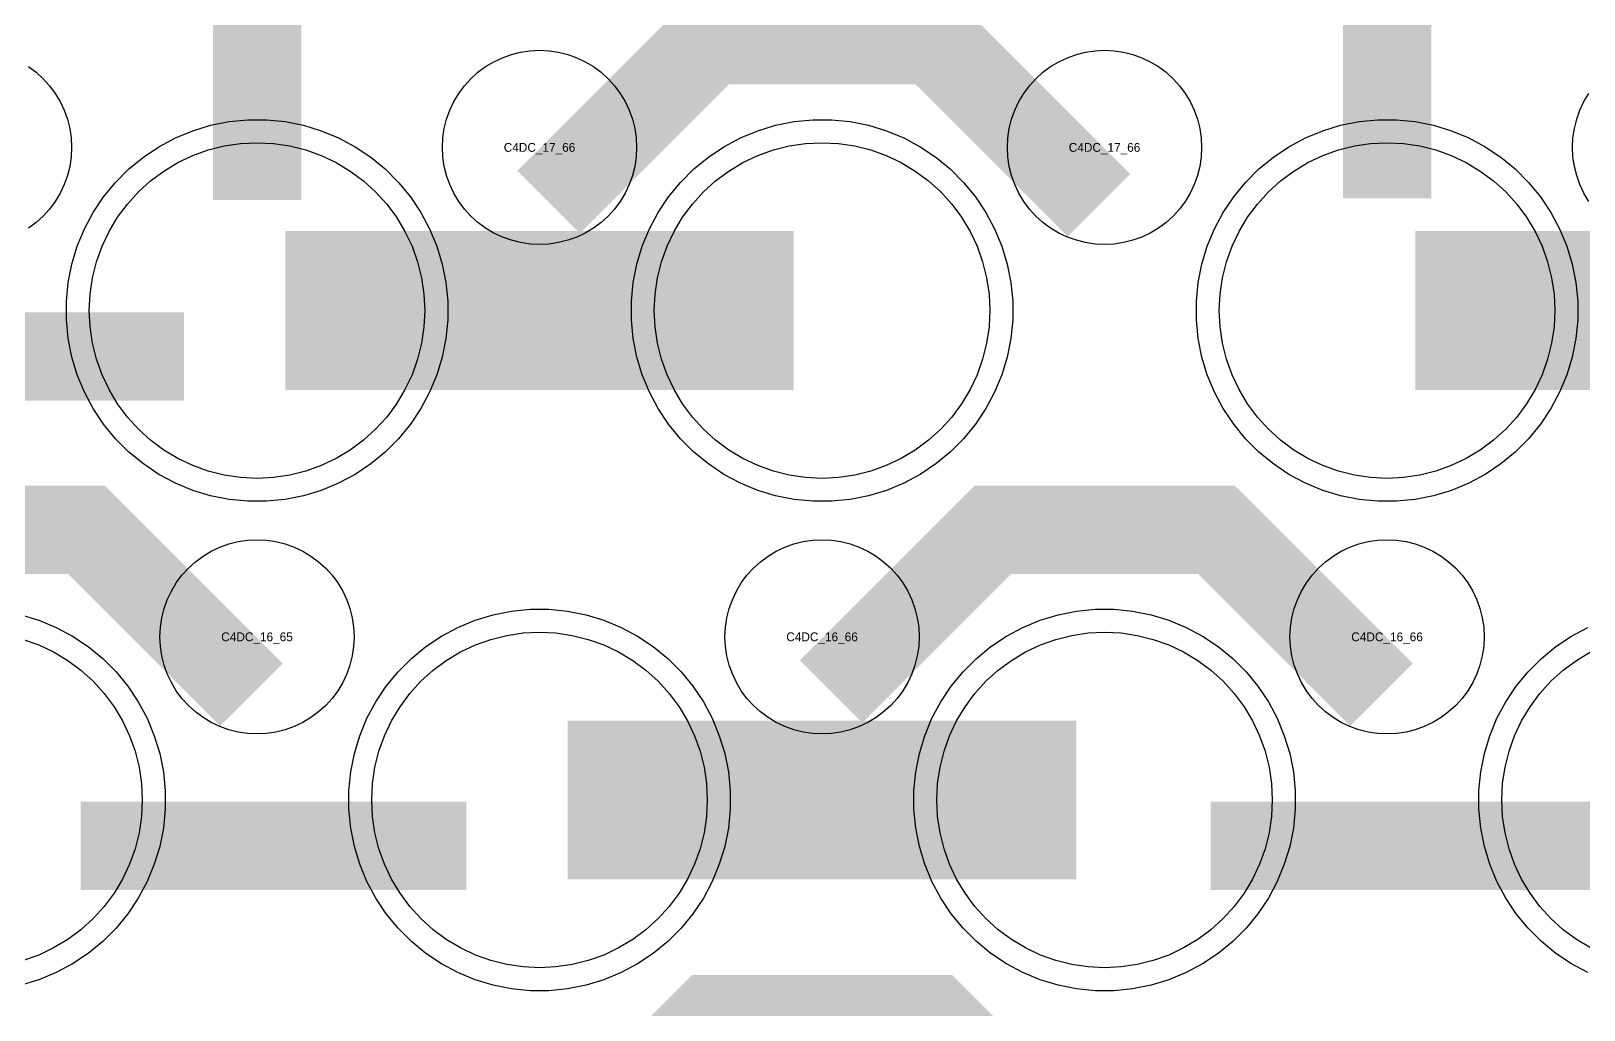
# Model space of a CAD drawing. Extents: x -11880 to 11880, y -14992 to 14992.
# Drawn here: x 8976 to 9415.8, y -12682 to -12404.9 of the extents above; entities that cross this region are included whole.
import ezdxf
from ezdxf.enums import TextEntityAlignment as Align

# ---------------------------------------------------------------- set-up
doc = ezdxf.new("R2010")
doc.units = 0
doc.header["$MEASUREMENT"] = 0
for name, color, linetype in [('GDS_775_DT_237', 138, 'CONTINUOUS'), ('RDL1_FS', 34, 'CONTINUOUS'), ('RDL_BS', 160, 'CONTINUOUS')]:
    doc.layers.add(name, color=color, linetype=linetype)

msp = doc.modelspace()

# ---------------------------------------------------------------- linework, layer by layer
at = {"layer": 'RDL1_FS', "color": 241, "true_color": 0xf7abae}
for points in [[(9040, -12531.484), (9035.343, -12531.255), (9030.732, -12530.571), (9026.209, -12529.439), (9021.819, -12527.867), (9017.605, -12525.875), (9013.605, -12523.477), (9009.86, -12520.699), (9006.406, -12517.569), (9003.276, -12514.115), (9000.498, -12510.37), (8998.1, -12506.37), (8996.108, -12502.156), (8994.536, -12497.766), (8993.404, -12493.243), (8992.72, -12488.632), (8992.491, -12483.975), (8992.72, -12479.318), (8993.404, -12474.707), (8994.536, -12470.184), (8996.108, -12465.794), (8998.1, -12461.58), (9000.498, -12457.58), (9003.276, -12453.835), (9006.406, -12450.381), (9009.86, -12447.251), (9013.605, -12444.473), (9017.605, -12442.075), (9021.819, -12440.083), (9026.209, -12438.511), (9030.732, -12437.379), (9035.343, -12436.695), (9040, -12436.466), (9044.657, -12436.695), (9049.268, -12437.379), (9053.791, -12438.511), (9058.181, -12440.083), (9062.395, -12442.075), (9066.395, -12444.473), (9070.14, -12447.251), (9073.594, -12450.381), (9076.724, -12453.835), (9079.502, -12457.58), (9081.9, -12461.58), (9083.892, -12465.794), (9085.464, -12470.184), (9086.596, -12474.707), (9087.28, -12479.318), (9087.509, -12483.975), (9087.28, -12488.632), (9086.596, -12493.243), (9085.464, -12497.766), (9083.892, -12502.156), (9081.9, -12506.37), (9079.502, -12510.37), (9076.724, -12514.115), (9073.594, -12517.569), (9070.14, -12520.699), (9066.395, -12523.477), (9062.395, -12525.875), (9058.181, -12527.867), (9053.791, -12529.439), (9049.268, -12530.571), (9044.657, -12531.255)], [(9200, -12531.484), (9195.343, -12531.255), (9190.732, -12530.571), (9186.209, -12529.439), (9181.819, -12527.867), (9177.605, -12525.875), (9173.605, -12523.477), (9169.86, -12520.699), (9166.406, -12517.569), (9163.276, -12514.115), (9160.498, -12510.37), (9158.1, -12506.37), (9156.108, -12502.156), (9154.536, -12497.766), (9153.404, -12493.243), (9152.72, -12488.632), (9152.491, -12483.975), (9152.72, -12479.318), (9153.404, -12474.707), (9154.536, -12470.184), (9156.108, -12465.794), (9158.1, -12461.58), (9160.498, -12457.58), (9163.276, -12453.835), (9166.406, -12450.381), (9169.86, -12447.251), (9173.605, -12444.473), (9177.605, -12442.075), (9181.819, -12440.083), (9186.209, -12438.511), (9190.732, -12437.379), (9195.343, -12436.695), (9200, -12436.466), (9204.657, -12436.695), (9209.268, -12437.379), (9213.791, -12438.511), (9218.181, -12440.083), (9222.395, -12442.075), (9226.395, -12444.473), (9230.14, -12447.251), (9233.594, -12450.381), (9236.724, -12453.835), (9239.502, -12457.58), (9241.9, -12461.58), (9243.892, -12465.794), (9245.464, -12470.184), (9246.596, -12474.707), (9247.28, -12479.318), (9247.509, -12483.975), (9247.28, -12488.632), (9246.596, -12493.243), (9245.464, -12497.766), (9243.892, -12502.156), (9241.9, -12506.37), (9239.502, -12510.37), (9236.724, -12514.115), (9233.594, -12517.569), (9230.14, -12520.699), (9226.395, -12523.477), (9222.395, -12525.875), (9218.181, -12527.867), (9213.791, -12529.439), (9209.268, -12530.571), (9204.657, -12531.255)]]:
    msp.add_lwpolyline(points, close=True, dxfattribs=at)
at = {"layer": 'RDL1_FS'}
for points in [[(9360, -12531.484), (9355.343, -12531.255), (9350.732, -12530.571), (9346.209, -12529.439), (9341.819, -12527.867), (9337.605, -12525.875), (9333.605, -12523.477), (9329.86, -12520.699), (9326.406, -12517.569), (9323.276, -12514.115), (9320.498, -12510.37), (9318.1, -12506.37), (9316.108, -12502.156), (9314.536, -12497.766), (9313.404, -12493.243), (9312.72, -12488.632), (9312.491, -12483.975), (9312.72, -12479.318), (9313.404, -12474.707), (9314.536, -12470.184), (9316.108, -12465.794), (9318.1, -12461.58), (9320.498, -12457.58), (9323.276, -12453.835), (9326.406, -12450.381), (9329.86, -12447.251), (9333.605, -12444.473), (9337.605, -12442.075), (9341.819, -12440.083), (9346.209, -12438.511), (9350.732, -12437.379), (9355.343, -12436.695), (9360, -12436.466), (9364.657, -12436.695), (9369.268, -12437.379), (9373.791, -12438.511), (9378.181, -12440.083), (9382.395, -12442.075), (9386.395, -12444.473), (9390.14, -12447.251), (9393.594, -12450.381), (9396.724, -12453.835), (9399.502, -12457.58), (9401.9, -12461.58), (9403.892, -12465.794), (9405.464, -12470.184), (9406.596, -12474.707), (9407.28, -12479.318), (9407.509, -12483.975), (9407.28, -12488.632), (9406.596, -12493.243), (9405.464, -12497.766), (9403.892, -12502.156), (9401.9, -12506.37), (9399.502, -12510.37), (9396.724, -12514.115), (9393.594, -12517.569), (9390.14, -12520.699), (9386.395, -12523.477), (9382.395, -12525.875), (9378.181, -12527.867), (9373.791, -12529.439), (9369.268, -12530.571), (9364.657, -12531.255)], [(9120, -12670.049), (9115.343, -12669.82), (9110.732, -12669.136), (9106.209, -12668.004), (9101.819, -12666.432), (9097.605, -12664.44), (9093.605, -12662.042), (9089.86, -12659.264), (9086.406, -12656.134), (9083.276, -12652.68), (9080.498, -12648.935), (9078.1, -12644.935), (9076.108, -12640.721), (9074.536, -12636.331), (9073.404, -12631.808), (9072.72, -12627.197), (9072.491, -12622.54), (9072.72, -12617.883), (9073.404, -12613.272), (9074.536, -12608.749), (9076.108, -12604.359), (9078.1, -12600.145), (9080.498, -12596.145), (9083.276, -12592.4), (9086.406, -12588.946), (9089.86, -12585.816), (9093.605, -12583.038), (9097.605, -12580.64), (9101.819, -12578.648), (9106.209, -12577.076), (9110.732, -12575.944), (9115.343, -12575.26), (9120, -12575.031), (9124.657, -12575.26), (9129.268, -12575.944), (9133.791, -12577.076), (9138.181, -12578.648), (9142.395, -12580.64), (9146.395, -12583.038), (9150.14, -12585.816), (9153.594, -12588.946), (9156.724, -12592.4), (9159.502, -12596.145), (9161.9, -12600.145), (9163.892, -12604.359), (9165.464, -12608.749), (9166.596, -12613.272), (9167.28, -12617.883), (9167.509, -12622.54), (9167.28, -12627.197), (9166.596, -12631.808), (9165.464, -12636.331), (9163.892, -12640.721), (9161.9, -12644.935), (9159.502, -12648.935), (9156.724, -12652.68), (9153.594, -12656.134), (9150.14, -12659.264), (9146.395, -12662.042), (9142.395, -12664.44), (9138.181, -12666.432), (9133.791, -12668.004), (9129.268, -12669.136), (9124.657, -12669.82)], [(9280, -12670.049), (9275.343, -12669.82), (9270.732, -12669.136), (9266.209, -12668.004), (9261.819, -12666.432), (9257.605, -12664.44), (9253.605, -12662.042), (9249.86, -12659.264), (9246.406, -12656.134), (9243.276, -12652.68), (9240.498, -12648.935), (9238.1, -12644.935), (9236.108, -12640.721), (9234.536, -12636.331), (9233.404, -12631.808), (9232.72, -12627.197), (9232.491, -12622.54), (9232.72, -12617.883), (9233.404, -12613.272), (9234.536, -12608.749), (9236.108, -12604.359), (9238.1, -12600.145), (9240.498, -12596.145), (9243.276, -12592.4), (9246.406, -12588.946), (9249.86, -12585.816), (9253.605, -12583.038), (9257.605, -12580.64), (9261.819, -12578.648), (9266.209, -12577.076), (9270.732, -12575.944), (9275.343, -12575.26), (9280, -12575.031), (9284.657, -12575.26), (9289.268, -12575.944), (9293.791, -12577.076), (9298.181, -12578.648), (9302.395, -12580.64), (9306.395, -12583.038), (9310.14, -12585.816), (9313.594, -12588.946), (9316.724, -12592.4), (9319.502, -12596.145), (9321.9, -12600.145), (9323.892, -12604.359), (9325.464, -12608.749), (9326.596, -12613.272), (9327.28, -12617.883), (9327.509, -12622.54), (9327.28, -12627.197), (9326.596, -12631.808), (9325.464, -12636.331), (9323.892, -12640.721), (9321.9, -12644.935), (9319.502, -12648.935), (9316.724, -12652.68), (9313.594, -12656.134), (9310.14, -12659.264), (9306.395, -12662.042), (9302.395, -12664.44), (9298.181, -12666.432), (9293.791, -12668.004), (9289.268, -12669.136), (9284.657, -12669.82)]]:
    msp.add_lwpolyline(points, close=True, dxfattribs=at)
at = {"layer": 'RDL1_FS', "color": 241, "true_color": 0xf7abae}
for points in [[(9048.002, -12483.975, 45, 45, 0), (9120.002, -12483.975, 45, 45, 0)], [(9120.002, -12483.975, 45, 45, 0), (9192.002, -12483.975, 45, 45, 0)]]:
    msp.add_lwpolyline(points, format="xyseb", dxfattribs=at)
at = {"layer": 'RDL1_FS'}
for points in [[(9368.002, -12483.975, 45, 45, 0), (9440.002, -12483.975, 45, 45, 0)], [(9128.002, -12622.54, 45, 45, 0), (9200.002, -12622.54, 45, 45, 0)], [(9200.002, -12622.54, 45, 45, 0), (9272.002, -12622.54, 45, 45, 0)]]:
    msp.add_lwpolyline(points, format="xyseb", dxfattribs=at)
for points in [[(8973.791, -12577.076), (8978.181, -12578.648), (8982.395, -12580.64), (8986.395, -12583.038), (8990.14, -12585.816), (8993.594, -12588.946), (8996.724, -12592.4), (8999.502, -12596.145), (9001.9, -12600.145), (9003.892, -12604.359), (9005.464, -12608.749), (9006.596, -12613.272), (9007.28, -12617.883), (9007.509, -12622.54), (9007.28, -12627.197), (9006.596, -12631.808), (9005.464, -12636.331), (9003.892, -12640.721), (9001.9, -12644.935), (8999.502, -12648.935), (8996.724, -12652.68), (8993.594, -12656.134), (8990.14, -12659.264), (8986.395, -12662.042), (8982.395, -12664.44), (8978.181, -12666.432), (8973.791, -12668.004)], [(9417.605, -12664.44), (9413.605, -12662.042), (9409.86, -12659.264), (9406.406, -12656.134), (9403.276, -12652.68), (9400.498, -12648.935), (9398.1, -12644.935), (9396.108, -12640.721), (9394.536, -12636.331), (9393.404, -12631.808), (9392.72, -12627.197), (9392.491, -12622.54), (9392.72, -12617.883), (9393.404, -12613.272), (9394.536, -12608.749), (9396.108, -12604.359), (9398.1, -12600.145), (9400.498, -12596.145), (9403.276, -12592.4), (9406.406, -12588.946), (9409.86, -12585.816), (9413.605, -12583.038), (9417.605, -12580.64)]]:
    msp.add_lwpolyline(points, dxfattribs=at)
at = {"layer": 'RDL_BS', "color": 241, "true_color": 0xf7abae}
for points in [[(9040, -12452.7, 25, 25, 0), (9040, -12345.923, 25, 25, 0)], [(9040, -12376.392, 25, 25, 0), (9040, -12422.012, 25, 25, 0)], [(8910.016, -12496.988, 25, 25, 0), (9019.281, -12496.988, 25, 25, 0)]]:
    msp.add_lwpolyline(points, format="xyseb", dxfattribs=at)
at = {"layer": 'RDL_BS'}
for points in [[(9360, -12452.187, 25, 25, 0), (9360, -12345.41, 25, 25, 0)], [(9360, -12375.879, 25, 25, 0), (9360, -12421.499, 25, 25, 0)], [(9122.562, -12453.289, 25, 25, 0), (9168.377, -12407.474, 25, 25, 0), (9201.93, -12407.474, 25, 25, 0)], [(9278.401, -12454.188, 25, 25, 0), (9231.687, -12407.474, 25, 25, 0), (9201.929, -12407.474, 25, 25, 0)], [(9038.401, -12592.753, 25, 25, 0), (8991.687, -12546.039, 25, 25, 0), (8961.929, -12546.039, 25, 25, 0)], [(9202.562, -12591.854, 25, 25, 0), (9248.377, -12546.039, 25, 25, 0), (9281.93, -12546.039, 25, 25, 0)], [(9358.401, -12592.753, 25, 25, 0), (9311.687, -12546.039, 25, 25, 0), (9281.929, -12546.039, 25, 25, 0)], [(8990.016, -12635.553, 25, 25, 0), (9099.281, -12635.553, 25, 25, 0)], [(9310.016, -12635.553, 25, 25, 0), (9419.281, -12635.553, 25, 25, 0)], [(9122.562, -12730.419, 25, 25, 0), (9168.377, -12684.604, 25, 25, 0), (9201.93, -12684.604, 25, 25, 0)], [(9278.401, -12731.318, 25, 25, 0), (9231.687, -12684.604, 25, 25, 0), (9201.929, -12684.604, 25, 25, 0)]]:
    msp.add_lwpolyline(points, format="xyseb", dxfattribs=at)
for points in [[(9120, -12465.281), (9117.307, -12465.149), (9114.635, -12464.753), (9112.016, -12464.096), (9109.481, -12463.189), (9107.044, -12462.037), (9104.72, -12460.644), (9102.557, -12459.041), (9100.558, -12457.229), (9098.746, -12455.23), (9097.143, -12453.067), (9095.75, -12450.743), (9094.598, -12448.306), (9093.691, -12445.771), (9093.034, -12443.152), (9092.638, -12440.48), (9092.506, -12437.787), (9092.638, -12435.094), (9093.034, -12432.422), (9093.691, -12429.803), (9094.598, -12427.268), (9095.75, -12424.831), (9097.143, -12422.507), (9098.746, -12420.344), (9100.558, -12418.345), (9102.557, -12416.533), (9104.72, -12414.93), (9107.044, -12413.537), (9109.481, -12412.385), (9112.016, -12411.478), (9114.635, -12410.821), (9117.307, -12410.425), (9120, -12410.293), (9122.693, -12410.425), (9125.365, -12410.821), (9127.984, -12411.478), (9130.519, -12412.385), (9132.956, -12413.537), (9135.28, -12414.93), (9137.443, -12416.533), (9139.442, -12418.345), (9141.254, -12420.344), (9142.857, -12422.507), (9144.25, -12424.831), (9145.402, -12427.268), (9146.309, -12429.803), (9146.966, -12432.422), (9147.362, -12435.094), (9147.494, -12437.787), (9147.362, -12440.48), (9146.966, -12443.152), (9146.309, -12445.771), (9145.402, -12448.306), (9144.25, -12450.743), (9142.857, -12453.067), (9141.254, -12455.23), (9139.442, -12457.229), (9137.443, -12459.041), (9135.28, -12460.644), (9132.956, -12462.037), (9130.519, -12463.189), (9127.984, -12464.096), (9125.365, -12464.753), (9122.693, -12465.149)], [(9280, -12465.281), (9277.307, -12465.149), (9274.635, -12464.753), (9272.016, -12464.096), (9269.481, -12463.189), (9267.044, -12462.037), (9264.72, -12460.644), (9262.557, -12459.041), (9260.558, -12457.229), (9258.746, -12455.23), (9257.143, -12453.067), (9255.75, -12450.743), (9254.598, -12448.306), (9253.691, -12445.771), (9253.034, -12443.152), (9252.638, -12440.48), (9252.506, -12437.787), (9252.638, -12435.094), (9253.034, -12432.422), (9253.691, -12429.803), (9254.598, -12427.268), (9255.75, -12424.831), (9257.143, -12422.507), (9258.746, -12420.344), (9260.558, -12418.345), (9262.557, -12416.533), (9264.72, -12414.93), (9267.044, -12413.537), (9269.481, -12412.385), (9272.016, -12411.478), (9274.635, -12410.821), (9277.307, -12410.425), (9280, -12410.293), (9282.693, -12410.425), (9285.365, -12410.821), (9287.984, -12411.478), (9290.519, -12412.385), (9292.956, -12413.537), (9295.28, -12414.93), (9297.443, -12416.533), (9299.442, -12418.345), (9301.254, -12420.344), (9302.857, -12422.507), (9304.25, -12424.831), (9305.402, -12427.268), (9306.309, -12429.803), (9306.966, -12432.422), (9307.362, -12435.094), (9307.494, -12437.787), (9307.362, -12440.48), (9306.966, -12443.152), (9306.309, -12445.771), (9305.402, -12448.306), (9304.25, -12450.743), (9302.857, -12453.067), (9301.254, -12455.23), (9299.442, -12457.229), (9297.443, -12459.041), (9295.28, -12460.644), (9292.956, -12462.037), (9290.519, -12463.189), (9287.984, -12464.096), (9285.365, -12464.753), (9282.693, -12465.149)], [(9357.356, -12537.975), (9352.062, -12537.458), (9346.835, -12536.412), (9341.795, -12534.881), (9336.885, -12532.85), (9332.223, -12530.358), (9327.809, -12527.411), (9323.708, -12524.049), (9319.926, -12520.267), (9316.564, -12516.166), (9313.617, -12511.752), (9311.125, -12507.09), (9309.094, -12502.18), (9307.563, -12497.14), (9306.517, -12491.913), (9306, -12486.619), (9306, -12481.331), (9306.517, -12476.037), (9307.563, -12470.81), (9309.094, -12465.77), (9311.125, -12460.86), (9313.617, -12456.198), (9316.564, -12451.784), (9319.926, -12447.683), (9323.708, -12443.901), (9327.809, -12440.539), (9332.223, -12437.592), (9336.885, -12435.1), (9341.795, -12433.069), (9346.835, -12431.538), (9352.062, -12430.492), (9357.356, -12429.975), (9362.644, -12429.975), (9367.938, -12430.492), (9373.165, -12431.538), (9378.205, -12433.069), (9383.115, -12435.1), (9387.777, -12437.592), (9392.191, -12440.539), (9396.292, -12443.901), (9400.074, -12447.683), (9403.436, -12451.784), (9406.383, -12456.198), (9408.875, -12460.86), (9410.906, -12465.77), (9412.437, -12470.81), (9413.483, -12476.037), (9414, -12481.331), (9414, -12486.619), (9413.483, -12491.913), (9412.437, -12497.14), (9410.906, -12502.18), (9408.875, -12507.09), (9406.383, -12511.752), (9403.436, -12516.166), (9400.074, -12520.267), (9396.292, -12524.049), (9392.191, -12527.411), (9387.777, -12530.358), (9383.115, -12532.85), (9378.205, -12534.881), (9373.165, -12536.412), (9367.938, -12537.458), (9362.644, -12537.975)], [(9040, -12603.846), (9037.307, -12603.714), (9034.635, -12603.318), (9032.016, -12602.661), (9029.481, -12601.754), (9027.044, -12600.602), (9024.72, -12599.209), (9022.557, -12597.606), (9020.558, -12595.794), (9018.746, -12593.795), (9017.143, -12591.632), (9015.75, -12589.308), (9014.598, -12586.871), (9013.691, -12584.336), (9013.034, -12581.717), (9012.638, -12579.045), (9012.506, -12576.352), (9012.638, -12573.659), (9013.034, -12570.987), (9013.691, -12568.368), (9014.598, -12565.833), (9015.75, -12563.396), (9017.143, -12561.072), (9018.746, -12558.909), (9020.558, -12556.91), (9022.557, -12555.098), (9024.72, -12553.495), (9027.044, -12552.102), (9029.481, -12550.95), (9032.016, -12550.043), (9034.635, -12549.386), (9037.307, -12548.99), (9040, -12548.858), (9042.693, -12548.99), (9045.365, -12549.386), (9047.984, -12550.043), (9050.519, -12550.95), (9052.956, -12552.102), (9055.28, -12553.495), (9057.443, -12555.098), (9059.442, -12556.91), (9061.254, -12558.909), (9062.857, -12561.072), (9064.25, -12563.396), (9065.402, -12565.833), (9066.309, -12568.368), (9066.966, -12570.987), (9067.362, -12573.659), (9067.494, -12576.352), (9067.362, -12579.045), (9066.966, -12581.717), (9066.309, -12584.336), (9065.402, -12586.871), (9064.25, -12589.308), (9062.857, -12591.632), (9061.254, -12593.795), (9059.442, -12595.794), (9057.443, -12597.606), (9055.28, -12599.209), (9052.956, -12600.602), (9050.519, -12601.754), (9047.984, -12602.661), (9045.365, -12603.318), (9042.693, -12603.714)], [(9200, -12603.846), (9197.307, -12603.714), (9194.635, -12603.318), (9192.016, -12602.661), (9189.481, -12601.754), (9187.044, -12600.602), (9184.72, -12599.209), (9182.557, -12597.606), (9180.558, -12595.794), (9178.746, -12593.795), (9177.143, -12591.632), (9175.75, -12589.308), (9174.598, -12586.871), (9173.691, -12584.336), (9173.034, -12581.717), (9172.638, -12579.045), (9172.506, -12576.352), (9172.638, -12573.659), (9173.034, -12570.987), (9173.691, -12568.368), (9174.598, -12565.833), (9175.75, -12563.396), (9177.143, -12561.072), (9178.746, -12558.909), (9180.558, -12556.91), (9182.557, -12555.098), (9184.72, -12553.495), (9187.044, -12552.102), (9189.481, -12550.95), (9192.016, -12550.043), (9194.635, -12549.386), (9197.307, -12548.99), (9200, -12548.858), (9202.693, -12548.99), (9205.365, -12549.386), (9207.984, -12550.043), (9210.519, -12550.95), (9212.956, -12552.102), (9215.28, -12553.495), (9217.443, -12555.098), (9219.442, -12556.91), (9221.254, -12558.909), (9222.857, -12561.072), (9224.25, -12563.396), (9225.402, -12565.833), (9226.309, -12568.368), (9226.966, -12570.987), (9227.362, -12573.659), (9227.494, -12576.352), (9227.362, -12579.045), (9226.966, -12581.717), (9226.309, -12584.336), (9225.402, -12586.871), (9224.25, -12589.308), (9222.857, -12591.632), (9221.254, -12593.795), (9219.442, -12595.794), (9217.443, -12597.606), (9215.28, -12599.209), (9212.956, -12600.602), (9210.519, -12601.754), (9207.984, -12602.661), (9205.365, -12603.318), (9202.693, -12603.714)], [(9360, -12603.846), (9357.307, -12603.714), (9354.635, -12603.318), (9352.016, -12602.661), (9349.481, -12601.754), (9347.044, -12600.602), (9344.72, -12599.209), (9342.557, -12597.606), (9340.558, -12595.794), (9338.746, -12593.795), (9337.143, -12591.632), (9335.75, -12589.308), (9334.598, -12586.871), (9333.691, -12584.336), (9333.034, -12581.717), (9332.638, -12579.045), (9332.506, -12576.352), (9332.638, -12573.659), (9333.034, -12570.987), (9333.691, -12568.368), (9334.598, -12565.833), (9335.75, -12563.396), (9337.143, -12561.072), (9338.746, -12558.909), (9340.558, -12556.91), (9342.557, -12555.098), (9344.72, -12553.495), (9347.044, -12552.102), (9349.481, -12550.95), (9352.016, -12550.043), (9354.635, -12549.386), (9357.307, -12548.99), (9360, -12548.858), (9362.693, -12548.99), (9365.365, -12549.386), (9367.984, -12550.043), (9370.519, -12550.95), (9372.956, -12552.102), (9375.28, -12553.495), (9377.443, -12555.098), (9379.442, -12556.91), (9381.254, -12558.909), (9382.857, -12561.072), (9384.25, -12563.396), (9385.402, -12565.833), (9386.309, -12568.368), (9386.966, -12570.987), (9387.362, -12573.659), (9387.494, -12576.352), (9387.362, -12579.045), (9386.966, -12581.717), (9386.309, -12584.336), (9385.402, -12586.871), (9384.25, -12589.308), (9382.857, -12591.632), (9381.254, -12593.795), (9379.442, -12595.794), (9377.443, -12597.606), (9375.28, -12599.209), (9372.956, -12600.602), (9370.519, -12601.754), (9367.984, -12602.661), (9365.365, -12603.318), (9362.693, -12603.714)], [(9117.356, -12676.54), (9112.062, -12676.023), (9106.835, -12674.977), (9101.795, -12673.446), (9096.885, -12671.415), (9092.223, -12668.923), (9087.809, -12665.976), (9083.708, -12662.614), (9079.926, -12658.832), (9076.564, -12654.731), (9073.617, -12650.317), (9071.125, -12645.655), (9069.094, -12640.745), (9067.563, -12635.705), (9066.517, -12630.478), (9066, -12625.184), (9066, -12619.896), (9066.517, -12614.602), (9067.563, -12609.375), (9069.094, -12604.335), (9071.125, -12599.425), (9073.617, -12594.763), (9076.564, -12590.349), (9079.926, -12586.248), (9083.708, -12582.466), (9087.809, -12579.104), (9092.223, -12576.157), (9096.885, -12573.665), (9101.795, -12571.634), (9106.835, -12570.103), (9112.062, -12569.057), (9117.356, -12568.54), (9122.644, -12568.54), (9127.938, -12569.057), (9133.165, -12570.103), (9138.205, -12571.634), (9143.115, -12573.665), (9147.777, -12576.157), (9152.191, -12579.104), (9156.292, -12582.466), (9160.074, -12586.248), (9163.436, -12590.349), (9166.383, -12594.763), (9168.875, -12599.425), (9170.906, -12604.335), (9172.437, -12609.375), (9173.483, -12614.602), (9174, -12619.896), (9174, -12625.184), (9173.483, -12630.478), (9172.437, -12635.705), (9170.906, -12640.745), (9168.875, -12645.655), (9166.383, -12650.317), (9163.436, -12654.731), (9160.074, -12658.832), (9156.292, -12662.614), (9152.191, -12665.976), (9147.777, -12668.923), (9143.115, -12671.415), (9138.205, -12673.446), (9133.165, -12674.977), (9127.938, -12676.023), (9122.644, -12676.54)], [(9277.356, -12676.54), (9272.062, -12676.023), (9266.835, -12674.977), (9261.795, -12673.446), (9256.885, -12671.415), (9252.223, -12668.923), (9247.809, -12665.976), (9243.708, -12662.614), (9239.926, -12658.832), (9236.564, -12654.731), (9233.617, -12650.317), (9231.125, -12645.655), (9229.094, -12640.745), (9227.563, -12635.705), (9226.517, -12630.478), (9226, -12625.184), (9226, -12619.896), (9226.517, -12614.602), (9227.563, -12609.375), (9229.094, -12604.335), (9231.125, -12599.425), (9233.617, -12594.763), (9236.564, -12590.349), (9239.926, -12586.248), (9243.708, -12582.466), (9247.809, -12579.104), (9252.223, -12576.157), (9256.885, -12573.665), (9261.795, -12571.634), (9266.835, -12570.103), (9272.062, -12569.057), (9277.356, -12568.54), (9282.644, -12568.54), (9287.938, -12569.057), (9293.165, -12570.103), (9298.205, -12571.634), (9303.115, -12573.665), (9307.777, -12576.157), (9312.191, -12579.104), (9316.292, -12582.466), (9320.074, -12586.248), (9323.436, -12590.349), (9326.383, -12594.763), (9328.875, -12599.425), (9330.906, -12604.335), (9332.437, -12609.375), (9333.483, -12614.602), (9334, -12619.896), (9334, -12625.184), (9333.483, -12630.478), (9332.437, -12635.705), (9330.906, -12640.745), (9328.875, -12645.655), (9326.383, -12650.317), (9323.436, -12654.731), (9320.074, -12658.832), (9316.292, -12662.614), (9312.191, -12665.976), (9307.777, -12668.923), (9303.115, -12671.415), (9298.205, -12673.446), (9293.165, -12674.977), (9287.938, -12676.023), (9282.644, -12676.54)]]:
    msp.add_lwpolyline(points, close=True, dxfattribs=at)
for points in [[(8975.28, -12414.93), (8977.443, -12416.533), (8979.442, -12418.345), (8981.254, -12420.344), (8982.857, -12422.507), (8984.25, -12424.831), (8985.402, -12427.268), (8986.309, -12429.803), (8986.966, -12432.422), (8987.362, -12435.094), (8987.494, -12437.787), (8987.362, -12440.48), (8986.966, -12443.152), (8986.309, -12445.771), (8985.402, -12448.306), (8984.25, -12450.743), (8982.857, -12453.067), (8981.254, -12455.23), (8979.442, -12457.229), (8977.443, -12459.041), (8975.28, -12460.644)], [(9417.143, -12453.067), (9415.75, -12450.743), (9414.598, -12448.306), (9413.691, -12445.771), (9413.034, -12443.152), (9412.638, -12440.48), (9412.506, -12437.787), (9412.638, -12435.094), (9413.034, -12432.422), (9413.691, -12429.803), (9414.598, -12427.268), (9415.75, -12424.831), (9417.143, -12422.507)], [(8973.165, -12570.103), (8978.205, -12571.634), (8983.115, -12573.665), (8987.777, -12576.157), (8992.191, -12579.104), (8996.292, -12582.466), (9000.074, -12586.248), (9003.436, -12590.349), (9006.383, -12594.763), (9008.875, -12599.425), (9010.906, -12604.335), (9012.437, -12609.375), (9013.483, -12614.602), (9014, -12619.896), (9014, -12625.184), (9013.483, -12630.478), (9012.437, -12635.705), (9010.906, -12640.745), (9008.875, -12645.655), (9006.383, -12650.317), (9003.436, -12654.731), (9000.074, -12658.832), (8996.292, -12662.614), (8992.191, -12665.976), (8987.777, -12668.923), (8983.115, -12671.415), (8978.205, -12673.446), (8973.165, -12674.977)], [(9416.885, -12671.415), (9412.223, -12668.923), (9407.809, -12665.976), (9403.708, -12662.614), (9399.926, -12658.832), (9396.564, -12654.731), (9393.617, -12650.317), (9391.125, -12645.655), (9389.094, -12640.745), (9387.563, -12635.705), (9386.517, -12630.478), (9386, -12625.184), (9386, -12619.896), (9386.517, -12614.602), (9387.563, -12609.375), (9389.094, -12604.335), (9391.125, -12599.425), (9393.617, -12594.763), (9396.564, -12590.349), (9399.926, -12586.248), (9403.708, -12582.466), (9407.809, -12579.104), (9412.223, -12576.157), (9416.885, -12573.665)]]:
    msp.add_lwpolyline(points, dxfattribs=at)
at = {"layer": 'RDL_BS', "color": 241, "true_color": 0xf7abae}
for points in [[(9037.356, -12537.975), (9032.062, -12537.458), (9026.835, -12536.412), (9021.795, -12534.881), (9016.885, -12532.85), (9012.223, -12530.358), (9007.809, -12527.411), (9003.708, -12524.049), (8999.926, -12520.267), (8996.564, -12516.166), (8993.617, -12511.752), (8991.125, -12507.09), (8989.094, -12502.18), (8987.563, -12497.14), (8986.517, -12491.913), (8986, -12486.619), (8986, -12481.331), (8986.517, -12476.037), (8987.563, -12470.81), (8989.094, -12465.77), (8991.125, -12460.86), (8993.617, -12456.198), (8996.564, -12451.784), (8999.926, -12447.683), (9003.708, -12443.901), (9007.809, -12440.539), (9012.223, -12437.592), (9016.885, -12435.1), (9021.795, -12433.069), (9026.835, -12431.538), (9032.062, -12430.492), (9037.356, -12429.975), (9042.644, -12429.975), (9047.938, -12430.492), (9053.165, -12431.538), (9058.205, -12433.069), (9063.115, -12435.1), (9067.777, -12437.592), (9072.191, -12440.539), (9076.292, -12443.901), (9080.074, -12447.683), (9083.436, -12451.784), (9086.383, -12456.198), (9088.875, -12460.86), (9090.906, -12465.77), (9092.437, -12470.81), (9093.483, -12476.037), (9094, -12481.331), (9094, -12486.619), (9093.483, -12491.913), (9092.437, -12497.14), (9090.906, -12502.18), (9088.875, -12507.09), (9086.383, -12511.752), (9083.436, -12516.166), (9080.074, -12520.267), (9076.292, -12524.049), (9072.191, -12527.411), (9067.777, -12530.358), (9063.115, -12532.85), (9058.205, -12534.881), (9053.165, -12536.412), (9047.938, -12537.458), (9042.644, -12537.975)], [(9197.356, -12537.975), (9192.062, -12537.458), (9186.835, -12536.412), (9181.795, -12534.881), (9176.885, -12532.85), (9172.223, -12530.358), (9167.809, -12527.411), (9163.708, -12524.049), (9159.926, -12520.267), (9156.564, -12516.166), (9153.617, -12511.752), (9151.125, -12507.09), (9149.094, -12502.18), (9147.563, -12497.14), (9146.517, -12491.913), (9146, -12486.619), (9146, -12481.331), (9146.517, -12476.037), (9147.563, -12470.81), (9149.094, -12465.77), (9151.125, -12460.86), (9153.617, -12456.198), (9156.564, -12451.784), (9159.926, -12447.683), (9163.708, -12443.901), (9167.809, -12440.539), (9172.223, -12437.592), (9176.885, -12435.1), (9181.795, -12433.069), (9186.835, -12431.538), (9192.062, -12430.492), (9197.356, -12429.975), (9202.644, -12429.975), (9207.938, -12430.492), (9213.165, -12431.538), (9218.205, -12433.069), (9223.115, -12435.1), (9227.777, -12437.592), (9232.191, -12440.539), (9236.292, -12443.901), (9240.074, -12447.683), (9243.436, -12451.784), (9246.383, -12456.198), (9248.875, -12460.86), (9250.906, -12465.77), (9252.437, -12470.81), (9253.483, -12476.037), (9254, -12481.331), (9254, -12486.619), (9253.483, -12491.913), (9252.437, -12497.14), (9250.906, -12502.18), (9248.875, -12507.09), (9246.383, -12511.752), (9243.436, -12516.166), (9240.074, -12520.267), (9236.292, -12524.049), (9232.191, -12527.411), (9227.777, -12530.358), (9223.115, -12532.85), (9218.205, -12534.881), (9213.165, -12536.412), (9207.938, -12537.458), (9202.644, -12537.975)]]:
    msp.add_lwpolyline(points, close=True, dxfattribs=at)

# ---------------------------------------------------------------- texts
at = {"layer": 'GDS_775_DT_237'}
for s, p in [('C4DC_17_66', (9120, -12437.787)), ('C4DC_17_66', (9120, -12437.787)), ('C4DC_17_66', (9280, -12437.787)), ('C4DC_17_66', (9280, -12437.787)), ('C4DC_16_65', (9040, -12576.352)), ('C4DC_16_65', (9040, -12576.352)), ('C4DC_16_66', (9200, -12576.352)), ('C4DC_16_66', (9200, -12576.352)), ('C4DC_16_66', (9360, -12576.352)), ('C4DC_16_66', (9360, -12576.352))]:
    msp.add_text(s, height=2.5, dxfattribs=at).set_placement(p, align=Align.MIDDLE_CENTER)

doc.saveas('drawing.dxf')
